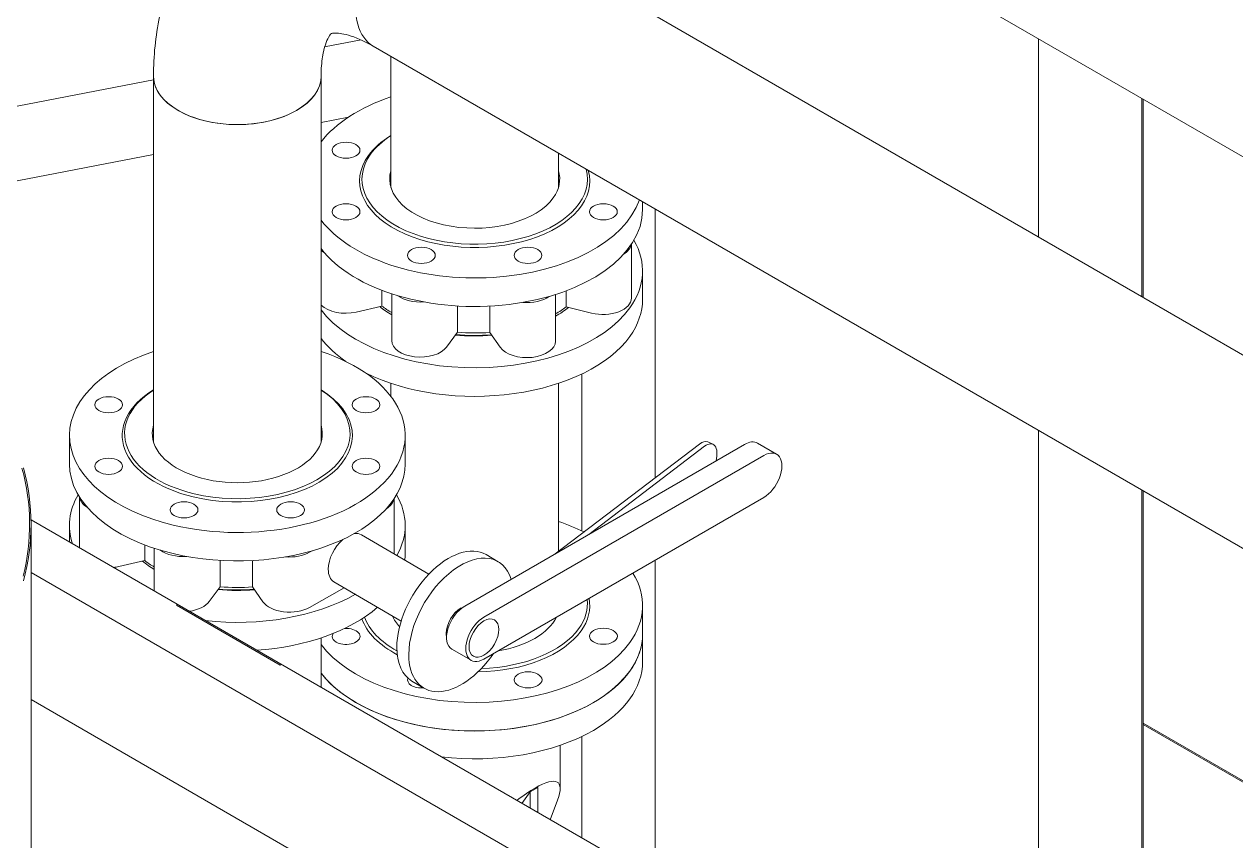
# Model space of a CAD drawing. Header units: millimetres. Extents: x -312439 to 477422, y -331570 to 212570.
# Drawn here: x 395710 to 396216, y 93232 to 93573 of the extents above; entities that cross this region are included whole.
import ezdxf

# ---------------------------------------------------------------- set-up
doc = ezdxf.new("R2010")
doc.units = ezdxf.units.MM

msp = doc.modelspace()

# ---------------------------------------------------------------- linework, layer by layer
at = {"color": 0, "linetype": 'Continuous', "lineweight": 0, "extrusion": (8.40036e-17, 0.816497, 0.57735)}
for p, q in [((395891.099, 93624.307), (397492.421, 92699.783)), ((397842.781, 92580.19), (396088.995, 93592.739)), ((395851.076, 93566.267), (395835.837, 93563.334)), ((395856.097, 93563.682), (397713.496, 92491.312)), ((396133.995, 93566.758), (396133.995, 93484.07)), ((395863.519, 93559.397), (395863.519, 93504.673)), ((395764.347, 93549.576), (395540.002, 93506.401)), ((395764.347, 93551.126), (395764.347, 93398.409)), ((395834.35, 93551.126), (395834.35, 93398.409)), ((396177.302, 93541.755), (396177.302, 93459.067)), ((396177.735, 93541.505), (396177.735, 93458.817)), ((395845.8, 93534.067), (395834.35, 93531.864)), ((395764.347, 93518.391), (395603.016, 93487.343)), ((395933.522, 93518.981), (395933.522, 93504.673)), ((395968.646, 93495.469), (395968.646, 93498.702)), ((395973.906, 93383.477), (395973.906, 93495.665)), ((395964.034, 93481.029), (395964.034, 93458.541)), ((395968.646, 93469.853), (395968.646, 93457.951)), ((395859.742, 93461.736), (395859.742, 93455.145)), ((395936.714, 93461.514), (395936.714, 93454.807)), ((395863.831, 93460.283), (395863.831, 93440.745)), ((395932.273, 93459.98), (395932.273, 93440.521)), ((395849.007, 93452.672), (395859.742, 93455.145)), ((395891.331, 93455.196), (395891.331, 93444.221)), ((395904.88, 93455.149), (395904.88, 93444.153)), ((395936.714, 93454.807), (395947.385, 93452.192)), ((395932.273, 93450.884), (395932.517, 93451.025)), ((395886.793, 93438.048), (395891.331, 93444.221)), ((395904.88, 93444.153), (395909.222, 93437.947)), ((395943.284, 93361.285), (395943.284, 93426.786)), ((395863.519, 93422.868), (395863.519, 93417.434)), ((395933.522, 93422.868), (395933.522, 93352.769)), ((395729.223, 93389.206), (395729.223, 93401.107)), ((395869.474, 93389.206), (395869.474, 93401.107)), ((396133.995, 93403.238), (396133.995, 93189.849)), ((396011.279, 93397.408), (395894.351, 93329.899)), ((395992.412, 93397.549), (395932.132, 93351.712)), ((395946.191, 93359.829), (395994.559, 93396.608)), ((395998.002, 93397.46), (395995.855, 93398.401)), ((396024.654, 93393.31), (396016.638, 93397.938)), ((395902.367, 93325.271), (396019.295, 93392.779)), ((395733.446, 93375.368), (395733.446, 93354.163)), ((396177.302, 93378.235), (396177.302, 93153.58)), ((396177.735, 93377.985), (396177.735, 93153.363)), ((395864.862, 93374.766), (395864.862, 93352.278)), ((396019.295, 93375.277), (395902.367, 93307.769)), ((395959.097, 93223.883), (395713.162, 93365.874)), ((395713.182, 93223.261), (395713.182, 93364.001)), ((395729.223, 93363.589), (395729.223, 93356.601)), ((395869.474, 93363.589), (395869.474, 93351.688)), ((395760.651, 93355.441), (395760.651, 93348.931)), ((395851.196, 93359.661), (395879.292, 93343.155)), ((395764.659, 93354.02), (395764.659, 93336.142)), ((395830.653, 93352.977), (395829.524, 93352.337)), ((395903.329, 93351.374), (395908.336, 93348.432)), ((395749.881, 93346.419), (395760.651, 93348.931)), ((395792.159, 93348.932), (395792.159, 93337.958)), ((395805.707, 93348.886), (395805.707, 93337.889)), ((395973.906, 93223.535), (395973.906, 93349.072)), ((395713.182, 93343.86), (395914.695, 93227.516)), ((395839.688, 93340.072), (395867.783, 93323.566)), ((395787.62, 93331.784), (395792.159, 93337.958)), ((395805.707, 93337.889), (395810.05, 93331.684)), ((395829.524, 93329.334), (395843.993, 93337.543)), ((395773.938, 93330.285), (395774.371, 93330.535)), ((395817.244, 93305.282), (395773.938, 93330.285)), ((395968.646, 93306.61), (395968.646, 93330.119)), ((395834.35, 93316.605), (395834.35, 93295.906)), ((395897.008, 93307.238), (395888.992, 93311.866)), ((395817.678, 93305.532), (395817.244, 93305.282)), ((395872.305, 93298.568), (395877.312, 93295.626)), ((395841.992, 93216.484), (395713.182, 93290.853)), ((396467.879, 93113.479), (396177.735, 93280.994)), ((396467.879, 93112.979), (396177.735, 93280.494)), ((395943.284, 93233.013), (395943.284, 93275.445)), ((395934.221, 93253.718), (395934.221, 93271.762)), ((395921.736, 93252.379), (395924.892, 93254.2)), ((395924.892, 93254.2), (395924.892, 93243.632)), ((395921.736, 93252.379), (395918.274, 93247.453)), ((395921.736, 93252.379), (395921.736, 93245.454)), ((395933.103, 93248.852), (395930.015, 93240.674))]:
    msp.add_line(p, q, dxfattribs=at)
at = {"color": 0, "linetype": 'Continuous', "lineweight": 0}
for centre, major_axis, ratio, start_param, end_param in [((395873.598, 93593.994), (17.501, 30.312), 0.5773503, 0, 3.1415927), ((395799.348, 93551.126), (35.002, 0), 0.5773503, 3.1415927, 5.4977871), ((395799.348, 93551.126), (35.002, 0), 0.5773503, 3.1415927, 6.2831853), ((395799.348, 93551.126), (35.002, 0), 0.5773503, 5.4977871, 6.2831853), ((395898.521, 93507.371), (-70.126, 0), 0.5773503, 5.2349796, 5.8681124), ((395898.521, 93507.371), (-48.077, 0), 0.5773503, 5.5278263, 5.8904862), ((395898.521, 93508.171), (-47.097, 0), 0.5773503, 5.5501891, 5.8904862), ((395898.521, 93507.371), (-48.077, 0), 0.5773503, 5.8904862, 9.58446), ((395898.521, 93508.171), (-47.097, 0), 0.5773503, 5.8904862, 9.5777605), ((395898.521, 93508.171), (-35.522, 0), 0.5773503, 6.1117729, 9.0320789), ((395898.521, 93508.171), (-35.522, 0), 0.5773503, 2.7488936, 3.3130051), ((395898.521, 93507.371), (-70.126, 0), 0.5773503, 0.4150729, 2.9453997), ((395898.521, 93495.469), (-70.126, 0), 0.5773503, 0.4150729, 3.1415927), ((395898.521, 93469.853), (70.126, 0), 0.5773503, 5.8904862, 6.6050718), ((395844.575, 93482.086), (-11.956, 0), 0.5773503, 0.5448512, 0.7384428), ((395952.078, 93481.544), (11.956, 0), 0.5773503, 5.5207584, 6.1993221), ((395875.787, 93463.748), (-11.956, 0), 0.5773503, 0.6658224, 1.6911321), ((395920.317, 93463.523), (-11.956, 0), 0.5773503, 1.4315726, 2.4605059), ((395952.078, 93458.541), (11.956, 0), 0.5773503, 4.3090068, 6.2831853), ((395898.521, 93457.951), (70.126, 0), 0.5773503, 5.8904862, 6.2831853), ((395844.575, 93459.083), (-11.956, 0), 0.5773503, 0.5448512, 1.9505653), ((395898.521, 93469.853), (70.126, 0), 0.5773503, 3.5566656, 5.8904862), ((395898.521, 93470.653), (48.077, 0), 0.5773503, 3.74303, 3.9063613), ((395902.636, 93474.381), (-54.313, 0), 0.5773503, 0.6603703, 0.7749254), ((395898.521, 93471.666), (48.077, 0), 0.5773503, 5.4906313, 5.6304396), ((395898.521, 93470.653), (48.077, 0), 0.5773503, 5.4906313, 5.664995), ((395898.521, 93457.951), (70.126, 0), 0.5773503, 3.5566656, 3.8384405), ((395898.521, 93457.951), (70.126, 0), 0.5773503, 4.0082937, 5.8904862), ((395898.521, 93469.853), (-47.097, 0), 0.5773503, 1.399184, 1.7238509), ((395898.521, 93470.653), (48.077, 0), 0.5773503, 4.5475806, 4.8591385), ((395898.521, 93471.666), (48.077, 0), 0.5773503, 4.5622833, 4.8450414), ((395799.348, 93401.107), (-70.126, 0), 0.5773503, 5.2349796, 7.4612826), ((395799.348, 93401.107), (-70.126, 0), 0.5773503, 1.1780972, 4.1897984), ((395875.787, 93440.745), (11.956, 0), 0.5773503, 3.1415927, 5.8817615), ((395920.317, 93440.521), (11.956, 0), 0.5773503, 3.5236087, 6.2831853), ((395799.348, 93401.107), (48.077, 0), 0.5773503, 2.3862337, 4.3196899), ((395799.348, 93401.907), (47.097, 0), 0.5773503, 2.4085964, 4.3196899), ((395799.348, 93401.107), (48.077, 0), 0.5773503, 4.3196899, 7.0385443), ((395799.348, 93401.907), (47.097, 0), 0.5773503, 4.3196899, 7.0161816), ((395799.348, 93401.907), (-35.522, 0), 0.5773503, 6.1117729, 9.5961904), ((395992.412, 93390.549), (3.442, 7.853), 0.493747, 0, 0.7260513), ((395994.559, 93389.607), (-3.442, -7.853), 0.493747, 1.8967117, 3.867644), ((396011.279, 93388.657), (5.359, 9.282), 0.5773503, 0, 0.7853982), ((396019.295, 93384.028), (5.359, 9.282), 0.5773503, 3.9269908, 7.0685835), ((395450.957, 93364.001), (-261.613, 0), 0.5773503, 2.9976529, 3.2980059), ((395450.957, 93364.001), (-262.225, 0), 0.5773503, 2.9856485, 3.2984345), ((395799.348, 93389.206), (70.126, 0), 0.5773503, 3.1415927, 4.3196899), ((395799.348, 93389.206), (70.126, 0), 0.5773503, 4.3196899, 6.2831853), ((395799.348, 93363.589), (70.126, 0), 0.5773503, 2.8197062, 3.3337839), ((395745.402, 93375.822), (-11.956, 0), 0.5773503, 0.0732724, 0.7384428), ((395799.348, 93363.589), (70.126, 0), 0.5773503, 5.9663224, 6.6050718), ((395852.906, 93375.28), (11.956, 0), 0.5773503, 5.5207584, 6.1993221), ((395898.521, 93330.119), (70.126, 0), 0.5773503, 0.8621325, 1.0482057), ((395845.442, 93349.867), (-5.754, -9.795), 0.5823607, 3.1415927, 3.586202), ((395845.442, 93349.867), (-5.754, -9.795), 0.5823607, 4.1795287, 5.5021835), ((395887.817, 93324.971), (-15.512, -26.403), 0.5823607, 3.1415927, 5.5021835), ((395776.615, 93357.484), (-11.956, 0), 0.5773503, 0.6658224, 1.6911321), ((395821.144, 93357.26), (-11.956, 0), 0.5773503, 1.4315616, 2.347478), ((395852.906, 93352.278), (11.956, 0), 0.5773503, 6.1937081, 6.2831853), ((395799.348, 93351.688), (-70.126, 0), 0.5773503, 3.0754812, 3.1415927), ((395892.824, 93322.029), (-15.512, -26.403), 0.5823607, 2.6525624, 5.5021835), ((395745.402, 93352.819), (-11.956, 0), 0.5773503, 1.750345, 1.9547707), ((395799.348, 93364.389), (48.077, 0), 0.5773503, 3.74208, 3.9063613), ((395799.348, 93365.403), (-48.077, 0), 0.5773503, 0.6352925, 0.7647687), ((395845.442, 93349.867), (-5.754, -9.795), 0.5823607, 5.5021835, 6.2831853), ((395898.521, 93330.119), (70.126, 0), 0.5773503, 5.8912452, 6.6250468), ((395799.348, 93363.589), (70.126, 0), 0.5773503, 4.5201978, 5.4922256), ((395799.348, 93363.589), (47.097, 0), 0.5773503, 4.5407766, 4.8654435), ((395799.348, 93364.389), (48.077, 0), 0.5773503, 4.5475806, 4.8591385), ((395799.348, 93365.403), (48.077, 0), 0.5773503, 4.5622833, 4.8450414), ((395776.615, 93334.481), (11.956, 0), 0.5773503, 4.9309603, 5.8817615), ((395821.144, 93334.257), (11.956, 0), 0.5773503, 3.5235985, 5.4890707), ((395894.351, 93321.148), (-5.359, -9.282), 0.5773503, 3.9269908, 6.2831853), ((395898.521, 93330.919), (47.097, 0), 0.5773503, 5.8912452, 6.3480738), ((395898.521, 93330.119), (48.077, 0), 0.5773503, 5.8912452, 6.3922497), ((395799.348, 93351.688), (-70.126, 0), 0.5773503, 1.6858041, 2.5582302), ((395898.521, 93330.919), (47.097, 0), 0.5773503, 3.3516378, 3.9504181), ((395898.521, 93330.919), (35.522, 0), 0.5773503, 3.3996418, 3.6294453), ((395892.824, 93322.029), (-4.387, -7.599), 0.5773503, 3.9269908, 5.4977871), ((395902.367, 93316.52), (-5.359, -9.282), 0.5773503, 3.9269908, 7.0685835), ((395898.521, 93330.919), (35.522, 0), 0.5773503, 4.9919332, 6.0036411), ((395844.784, 93317.241), (5.818, 0), 0.5773503, 4.3204489, 7.9471293), ((395898.521, 93330.119), (48.077, 0), 0.5773503, 3.3429857, 3.973456), ((395898.521, 93330.919), (47.097, 0), 0.5773503, 4.7710181, 5.8912452), ((395898.521, 93330.119), (70.126, 0), 0.5773503, 3.5566656, 5.8912452), ((395844.784, 93317.241), (5.818, 0), 0.5773503, 2.7793183, 4.3204489), ((395892.824, 93322.029), (-4.387, -7.599), 0.5773503, 5.4977871, 5.7209135), ((395898.521, 93330.119), (48.077, 0), 0.5773503, 4.7407206, 5.8912452), ((395898.521, 93318.218), (-70.126, 0), 0.5773503, 2.3561945, 3.1415927), ((395898.521, 93318.218), (70.126, 0), 0.5773503, 5.8912452, 6.2831853), ((395887.817, 93324.971), (-15.512, -26.403), 0.5823607, 5.5021835, 6.2831853), ((395892.824, 93322.029), (-15.512, -26.403), 0.5823607, 5.5021835, 7.7405636), ((395898.521, 93306.61), (-70.126, 0), 0.5773503, 2.3561945, 3.1415927), ((395898.521, 93318.218), (70.126, 0), 0.5773503, 3.5566656, 5.8912452), ((395898.521, 93318.218), (-70.126, 0), 0.5773503, 0.4150729, 2.3561945), ((395876.296, 93299.075), (5.818, 0), 0.5773503, 2.9230359, 4.85187), ((395898.521, 93306.61), (-70.126, 0), 0.5773503, 1.3698582, 2.3561945), ((395898.521, 93218.018), (34.861, 38.113), 0.2019062, 5.8149504, 6.8513241), ((395898.521, 93218.018), (34.861, 38.113), 0.2019062, 0.5681388, 0.8392024)]:
    msp.add_ellipse(centre, major_axis=major_axis, ratio=ratio, start_param=start_param, end_param=end_param, dxfattribs=at)
for centre, major_axis in [((395844.767, 93520.226), (5.818, 0)), ((395844.767, 93494.516), (5.818, 0)), ((395952.275, 93494.516), (-5.818, 0)), ((395876.255, 93476.336), (5.818, 0)), ((395920.786, 93476.336), (-5.818, 0)), ((395745.595, 93413.962), (5.818, 0)), ((395853.102, 93413.962), (-5.818, 0)), ((395745.595, 93388.252), (5.818, 0)), ((395853.102, 93388.252), (-5.818, 0)), ((395777.083, 93370.073), (5.818, 0)), ((395821.614, 93370.073), (-5.818, 0)), ((395902.367, 93316.52), (-4.387, -7.599)), ((395952.292, 93317.288), (-5.818, 0)), ((395920.827, 93299.094), (-5.818, 0))]:
    msp.add_ellipse(centre, major_axis=major_axis, ratio=0.5773503, dxfattribs=at)
for points, knots in [([(395891.099, 93624.307), (395880.574, 93630.383), (395869.39, 93634.967), (395846.048, 93639.686), (395833.803, 93639.854), (395812.673, 93634.583), (395803.752, 93630.349), (395788.787, 93618.933), (395782.681, 93611.951), (395772.58, 93595.51), (395769.008, 93585.873), (395765.132, 93567.861), (395764.347, 93559.541), (395764.347, 93551.126)], [4.712389, 4.712389, 4.712389, 4.712389, 5.0265482, 5.0265482, 5.3337838, 5.3337838, 5.5720061, 5.5720061, 5.8007641, 5.8007641, 6.0656552, 6.0656552, 6.2831853, 6.2831853, 6.2831853, 6.2831853]), ([(395856.097, 93563.682), (395852.143, 93565.965), (395848.593, 93567.428), (395843.062, 93569.01), (395841.097, 93569.149), (395838.581, 93569.048), (395838.6, 93568.885), (395838.592, 93568.88), (395838.285, 93568.842), (395836.652, 93565.937), (395835.579, 93563.26), (395834.575, 93556.927), (395834.35, 93554.196), (395834.35, 93551.126)], [4.712389, 4.712389, 4.712389, 4.712389, 4.9595155, 4.9595155, 5.2034027, 5.2034027, 5.5133281, 5.5133281, 5.8274873, 5.8274873, 6.1170148, 6.1170148, 6.2831853, 6.2831853, 6.2831853, 6.2831853])]:
    msp.add_open_spline(points, degree=3, knots=knots, dxfattribs=at)

doc.saveas('drawing.dxf')
